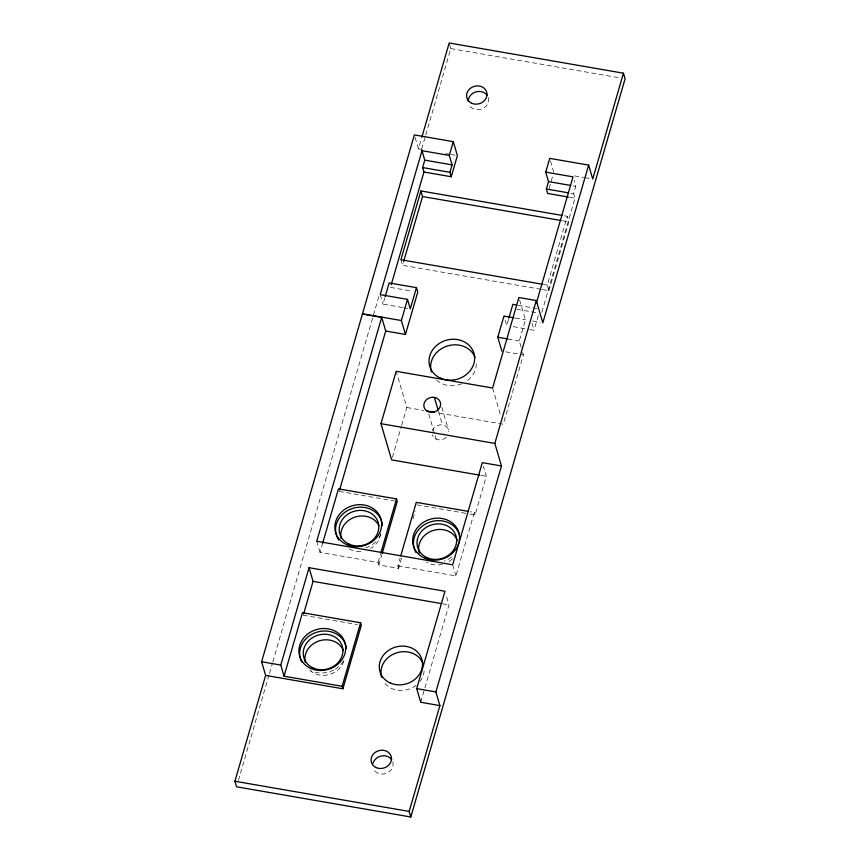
<?xml version="1.0" encoding="UTF-8"?>
<svg xmlns="http://www.w3.org/2000/svg" width="860" height="860" viewBox="0 0 860 860"><rect width="100%" height="100%" fill="white"/><g stroke="black" fill="none" stroke-linecap="round" stroke-linejoin="round"><path stroke-width="0.64" stroke-dasharray="4.3 3.22" d="M422.357 149.511L418.465 148.845L421.421 138.643M238.424 780.364L269.083 674.724M269.459 673.434L272.448 663.125M272.824 661.834L379.023 295.937M421.658 149.059L425.399 136.181M425.764 134.891L450.823 48.569L449.511 44.118M402.502 307.482L383.001 304.096L384.807 297.872M541.026 289.304L402.555 265.31L403.297 262.762M401.534 558.215L398.578 568.374L378.83 564.945L378.099 562.44L320.006 552.378L322.586 543.488M392.375 457.337L401.276 426.667M401.642 425.388L406.834 407.5L396.546 372.552M378.099 562.44L380.679 553.55M378.83 564.945L381.786 554.786M398.578 568.374L397.847 565.869L400.061 558.247M412.961 518.838L415.176 511.216M508.529 319.307L506.723 325.542L504.283 317.254M549.11 188.48L553.087 174.784M521.149 347.289L519.289 340.958L525.428 319.791L519.236 298.753M397.847 565.869L455.929 575.931L474.365 512.42L470.398 511.743M420.723 702.265L448.995 604.892L446.071 594.97M469.818 514.011L475.107 514.936L486.319 476.3L483.395 466.378M522.644 352.353L523.385 354.89L503.261 424.206L437.213 412.768M530.125 329.595L534.028 330.272L538.726 314.083M542.348 289.53L548.938 290.669L547.304 285.101L567.267 216.311L563.311 215.624M541.854 312.277L574.964 198.187L573.652 193.736L575.802 186.33L574.061 180.406M548.938 290.669L568.901 221.88L567.267 216.311M450.823 48.569L619.802 77.852M445.706 153.564L449.597 154.23M450.898 154.456L456.09 155.359M574.566 175.892L583.65 177.461M584.94 177.687L591.433 178.805M573.201 185.878L575.802 186.33M571.051 193.285L573.652 193.736M569.771 197.284L574.964 198.187M562.311 220.74L568.901 221.88M543.348 284.423L547.304 285.101M518.064 305.268L537.575 308.654M390.451 287.39L412.553 291.217M516.785 309.277L538.887 313.104M515.312 318.039L525.428 319.791M532.534 321.027L540.274 322.36M403.802 307.708L408.994 308.6M513.226 326.66L528.825 329.369M507.905 338.99L519.289 340.958M505.68 351.815L523.385 354.89M406.834 407.5L424.012 410.478M481.052 475.387L486.319 476.3M339.173 491.382L394.622 500.982M417.014 504.863L468.496 513.785M442.395 603.752L448.995 604.892M303.236 615.212L357.362 624.596M550.454 160.895L553.808 172.29M531.931 323.166L534.028 330.272M492.608 388.01L501.058 416.724M415.111 137.45L418.465 148.845M400.921 259.741L402.555 265.31M474.365 512.42L475.107 514.936M441.814 407.307L448.458 429.871M438.428 411.155L442.491 424.937M428.774 414.079L436.16 439.137M380.206 294.636L383.001 304.096M452.65 564.794L455.929 575.931M316.727 541.241L320.006 552.378M488.286 97.578A10.309 9.051 -16.4 0 1 482.374 108.779A10.309 9.051 -16.4 0 1 469.603 105.748M392.773 761.906A10.309 9.051 -16.4 0 1 386.86 773.097A10.309 9.051 -16.4 0 1 374.089 770.076M476.289 363.78A23.048 20.232 -16.4 0 1 465.959 381.582M461.712 383.807A23.048 20.232 -16.4 0 1 435.762 379.314M343.871 660.888A20.017 17.566 -16.4 0 1 328.638 674.702A20.017 17.566 -16.4 0 1 309.009 669.403M424.13 670.886A21.833 19.167 -16.4 0 1 420.078 681.26M416.208 685.183A21.833 19.167 -16.4 0 1 383.839 681.958M380.432 533.576A20.017 17.566 -16.4 0 1 370.617 548.433M360.706 551.464A20.017 17.566 -16.4 0 1 347.612 547.928M452.543 558.828A20.017 17.566 -16.4 0 1 448.447 561.913M442.416 564.353A20.017 17.566 -16.4 0 1 426.463 562.085M343.398 661.136A23.65 20.769 -16.4 0 1 339.689 665.715M338.808 666.521A23.65 20.769 -16.4 0 1 334.841 669.37M333.777 669.962A23.65 20.769 -16.4 0 1 311.417 670.918M380.905 534.221A23.65 20.769 -16.4 0 1 377.26 540.144M375.627 541.886A23.65 20.769 -16.4 0 1 365.145 548.003M451.65 556.957A23.65 20.769 -16.4 0 1 444.147 561.096M446.308 437.278A8.492 7.45 -16.4 0 1 432.214 434.837M432.204 430.946A8.492 7.45 -16.4 0 1 441.406 424.818A8.492 7.45 -16.4 0 1 448.748 431.795"/><path stroke-width="1.29" d="M421.798 137.363L449.189 43L623.446 73.197L625.091 78.765L410.811 817L236.554 786.803L234.909 781.235L265.632 675.401L261.612 661.749L414.369 134.912L453.284 141.663L457.38 155.585L451.242 176.751L423.937 172.022L422.625 167.571L424.775 160.153L421.991 150.694L449.296 155.424L452.081 164.883L449.93 172.301L451.242 176.751M421.991 150.694L380.206 294.636L407.511 299.366L410.295 308.826L416.444 287.659L389.139 282.929L385.162 296.625M265.632 675.401L342.893 688.785L342.151 686.28L284.069 676.207L280.79 665.07L309.052 567.697L444.975 591.25L416.713 688.624L420.723 702.265L439.901 705.587L409.177 811.432L410.811 817M362.533 314.061L381.7 317.383L316.727 541.241L452.65 564.794L482.299 462.659L501.466 465.98L435.88 691.945L439.901 705.587M391.192 284.821L423.937 172.022M561.988 215.398L420.884 190.941L400.921 259.741L542.026 284.187M403.662 261.494L422.529 196.521L420.884 190.941M284.069 676.207L302.494 612.707L360.587 622.769L361.318 625.274L342.893 688.785M322.586 543.488L338.442 488.878L396.524 498.94L397.266 501.444L382.152 553.517M303.601 613.965L313.062 581.349L309.052 567.697M339.55 490.092L385.721 331.035L381.7 317.383M385.721 331.035L405.469 334.454L401.373 320.533L407.511 299.366M449.296 155.424L453.284 141.663M405.469 334.454L417.756 292.12L416.444 287.659M479.74 475.161L391.633 459.896L380.98 423.69L396.18 371.305L492.608 388.01L518.87 297.517L536.296 300.538L542.854 322.812L588.627 165.109L549.712 158.369L545.713 172.129L548.508 181.589L546.358 189.006L547.669 193.457L568.471 197.058M342.151 686.28L360.587 622.769M381.044 552.281L396.524 498.94M400.792 555.7L416.272 502.358L467.765 511.281M501.896 351.16L497.789 337.238L503.938 316.071L514.054 317.824M508.894 318.071L512.872 304.365L516.774 305.042M501.466 465.98L494.833 443.416L536.296 300.538M536.457 302.806L573.018 176.859L545.713 172.129M623.446 73.197L592.723 179.03L588.627 165.109M424.775 160.153L452.081 164.883M548.508 181.589L570.61 185.427M422.625 167.571L449.93 172.301M546.358 189.006L568.46 192.833M422.529 196.521L560.989 220.504M362.447 313.792L401.373 320.533M497.789 337.238L507.905 338.99M426.646 410.94L434.579 412.305M380.98 423.69L494.833 443.416M313.062 581.349L441.072 603.526M261.612 661.749L280.79 665.07M416.713 688.624L435.88 691.945M234.909 781.235L409.177 811.432M434.375 397.374L438.062 409.908M468.216 101.276A10.309 9.051 -16.4 0 1 475.752 91.945A10.309 9.051 -16.4 0 1 487.254 95.449M373.046 763.207A10.309 9.051 -16.4 0 1 381.55 755.951A10.309 9.051 -16.4 0 1 391.752 759.767M431.43 372.025A23.048 20.232 -16.4 0 1 446.77 346.182A23.048 20.232 -16.4 0 1 475.064 357.298M305.268 662.318A20.017 17.566 -16.4 0 1 319.512 640.786A20.017 17.566 -16.4 0 1 343.462 650.633M381.668 677.443A21.833 19.167 -16.4 0 1 396.191 652.966A21.833 19.167 -16.4 0 1 423.002 663.49M341.205 538.489A20.017 17.566 -16.4 0 1 354.825 517.15A20.017 17.566 -16.4 0 1 378.938 525.74M419.347 553.077A20.017 17.566 -16.4 0 1 432.666 530.631A20.017 17.566 -16.4 0 1 457.24 540.284M301.688 661.942A23.65 20.769 -16.4 0 1 300.452 658.921M300.161 657.879A23.65 20.769 -16.4 0 1 319.318 631.552A23.65 20.769 -16.4 0 1 346.354 648.268M338.754 539.983A23.65 20.769 -16.4 0 1 336.744 536.113M336.389 535.081A23.65 20.769 -16.4 0 1 355.266 507.712A23.65 20.769 -16.4 0 1 382.399 525.524M416.003 552.55A23.65 20.769 -16.4 0 1 428.366 522.644A23.65 20.769 -16.4 0 1 459.455 534.726M376.207 767.604A10.309 9.051 -16.4 0 0 391.493 758.681A10.309 9.051 -16.4 0 0 376.142 751.78A10.309 9.051 -16.4 0 0 376.207 767.604M471.71 103.275A10.309 9.051 -16.4 0 0 487.007 94.353A10.309 9.051 -16.4 0 0 471.656 87.451A10.309 9.051 -16.4 0 0 471.71 103.275M440.471 378.153A23.048 20.232 -16.4 0 0 474.656 358.201A23.048 20.232 -16.4 0 0 440.341 342.796A23.048 20.232 -16.4 0 0 440.471 378.153M313.201 668.005A20.017 17.566 -16.4 0 0 342.893 650.687A20.017 17.566 -16.4 0 0 313.094 637.303A20.017 17.566 -16.4 0 0 313.201 668.005M310.675 668.413A23.65 20.769 -16.4 0 0 345.752 647.946A23.65 20.769 -16.4 0 0 310.546 632.121A23.65 20.769 -16.4 0 0 310.675 668.413M390.15 682.947A21.833 19.167 -16.4 0 0 422.529 664.049A21.833 19.167 -16.4 0 0 390.021 649.45A21.833 19.167 -16.4 0 0 390.15 682.947M346.612 544.573A23.65 20.769 -16.4 0 0 381.7 524.106A23.65 20.769 -16.4 0 0 346.483 508.292A23.65 20.769 -16.4 0 0 346.612 544.573M424.453 558.065A23.65 20.769 -16.4 0 0 459.541 537.597A23.65 20.769 -16.4 0 0 424.324 521.773A23.65 20.769 -16.4 0 0 424.453 558.065M349.149 544.176A20.017 17.566 -16.4 0 0 378.83 526.857A20.017 17.566 -16.4 0 0 349.031 513.463A20.017 17.566 -16.4 0 0 349.149 544.176M426.979 557.656A20.017 17.566 -16.4 0 0 456.671 540.338A20.017 17.566 -16.4 0 0 426.872 526.954A20.017 17.566 -16.4 0 0 426.979 557.656M428.043 411.575A8.492 7.45 -16.4 0 0 440.632 404.221A8.492 7.45 -16.4 0 0 427.99 398.546A8.492 7.45 -16.4 0 0 428.043 411.575"/></g></svg>
